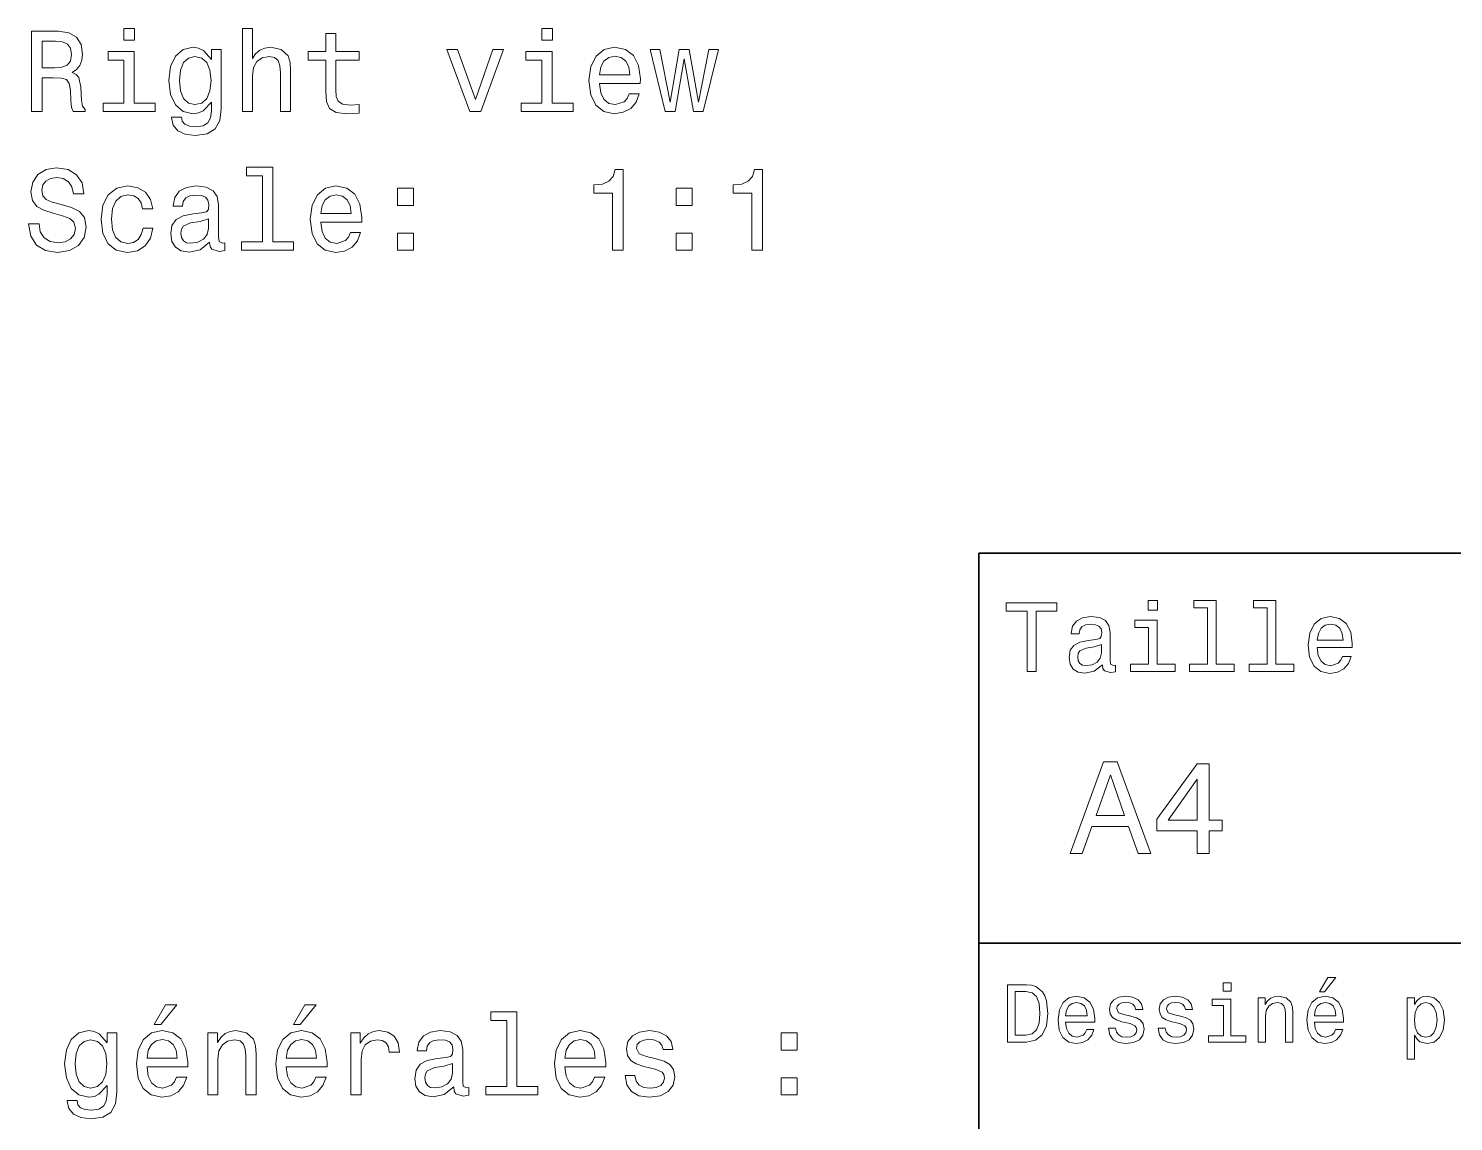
# Model space of a CAD drawing. Extents: x 0 to 297, y 0 to 210.
# Drawn here: x 55.6 to 117.7, y 45.2 to 92.9 of the extents above; entities that cross this region are included whole.
import ezdxf

# ---------------------------------------------------------------- set-up
doc = ezdxf.new("R2010")
doc.units = 0

msp = doc.modelspace()

# ---------------------------------------------------------------- linework, layer by layer
at = {"color": 7, "lineweight": 35}
for p, q in [((97, 10), (97, 70)), ((97, 70), (287, 70)), ((97, 53), (162, 53))]:
    msp.add_line(p, q, dxfattribs=at)
at = {"color": 7, "lineweight": 13}
for points in [[(55.71822, 89.246788), (56.187241, 89.246788), (56.187241, 90.724457), (56.666348, 90.724457), (57.019371, 90.709328), (57.241276, 90.638718), (57.362312, 90.47229), (57.412743, 90.174744), (57.437962, 89.720848), (57.46822, 89.423302), (57.52874, 89.246788), (58.058277, 89.246788), (58.058277, 89.342606), (57.942284, 89.483818), (57.901939, 89.746071), (57.866634, 90.310905), (57.780899, 90.7295), (57.664906, 90.860619), (57.483349, 90.956444), (57.685078, 91.08252), (57.82629, 91.259033), (57.917068, 91.480942), (57.947327, 91.74823), (57.87672, 92.17186), (57.674992, 92.489586), (57.34214, 92.681229), (56.888248, 92.746788), (55.71822, 92.746788)], [(60.206692, 92.867828), (59.737671, 92.867828), (59.737671, 92.363503), (60.206692, 92.363503)], [(64.906982, 89.246788), (65.350784, 89.246788), (65.350784, 90.810188), (65.396172, 91.168259), (65.542427, 91.430504), (65.769371, 91.591888), (66.071968, 91.652405), (66.314041, 91.601974), (66.46534, 91.465805), (66.540985, 91.238861), (66.5662, 90.936272), (66.5662, 89.246788), (67.01001, 89.246788), (67.01001, 91.027046), (66.989838, 91.385117), (66.899055, 91.682671), (66.601501, 91.955002), (66.137527, 92.050819), (65.885368, 92.015518), (65.66851, 91.919701), (65.486954, 91.768402), (65.350784, 91.56163), (65.350784, 92.867828), (64.906982, 92.867828)], [(68.538101, 91.485985), (68.538101, 90.129356), (68.568367, 89.69059), (68.709572, 89.388), (68.991997, 89.211487), (69.4711, 89.15097), (69.995598, 89.176186), (69.995598, 89.559471), (69.612312, 89.529205), (69.264328, 89.569557), (69.077728, 89.695633), (68.99704, 89.907448), (68.981911, 90.205002), (68.981911, 91.485985), (69.995598, 91.485985), (69.995598, 91.86422), (68.981911, 91.86422), (68.981911, 92.656013), (68.538101, 92.656013), (68.538101, 91.86422), (67.77153, 91.86422), (67.77153, 91.485985)], [(78.422836, 92.867828), (77.953812, 92.867828), (77.953812, 92.363503), (78.422836, 92.363503)], [(56.757126, 92.318115), (57.064762, 92.287857), (57.28162, 92.192032), (57.417786, 92.015518), (57.463177, 91.738144), (57.412743, 91.445633), (57.276577, 91.269119), (57.04459, 91.178345), (56.726864, 91.15313), (56.187241, 91.15313), (56.187241, 92.318115)], [(63.979027, 89.367828), (63.979027, 91.955002), (63.555397, 91.955002), (63.555397, 91.516243), (63.207413, 91.914658), (62.995598, 92.015518), (62.758568, 92.050819), (62.329891, 91.949959), (61.99704, 91.667534), (61.780182, 91.213646), (61.704533, 90.603416), (61.780182, 89.988144), (61.99704, 89.534248), (62.329891, 89.246788), (62.758568, 89.15097), (63.000641, 89.186272), (63.20237, 89.277046), (63.555397, 89.660332), (63.555397, 89.277046), (63.515049, 88.974457), (63.404099, 88.757591), (63.192284, 88.631516), (62.874561, 88.586128), (62.597183, 88.616386), (62.400497, 88.692032), (62.284504, 88.823158), (62.249199, 88.999672), (61.820526, 88.999672), (61.820526, 88.9795), (61.886086, 88.656731), (62.087818, 88.414658), (62.410583, 88.258316), (62.849342, 88.202843), (63.37384, 88.278488), (63.721825, 88.490303), (63.91851, 88.858459)], [(74.827011, 89.246788), (75.296028, 89.246788), (76.2845, 91.955002), (75.825569, 91.955002), (75.064041, 89.771286), (74.287384, 91.955002), (73.82341, 91.955002)], [(80.475426, 90.47229), (82.250641, 90.47229), (82.255684, 90.679062), (82.174995, 91.259033), (81.953094, 91.692757), (81.600067, 91.955002), (81.131042, 92.050819), (80.672112, 91.949959), (80.319084, 91.667534), (80.09214, 91.208603), (80.011444, 90.603416), (80.087097, 89.983101), (80.314041, 89.529205), (80.662025, 89.246788), (81.115913, 89.15097), (81.509285, 89.21653), (81.832054, 89.388), (82.069084, 89.660332), (82.205254, 90.023445), (81.766495, 90.023445), (81.675713, 89.821716), (81.544586, 89.670418), (81.171387, 89.549385), (80.883926, 89.604858), (80.667068, 89.781372), (80.525856, 90.068832), (80.475426, 90.457161)], [(83.763611, 89.246788), (84.167068, 91.546501), (84.570526, 89.246788), (84.994156, 89.246788), (85.659866, 91.955002), (85.231186, 91.955002), (84.782341, 89.655289), (84.383926, 91.955002), (83.945168, 91.955002), (83.546753, 89.655289), (83.0979, 91.955002), (82.674271, 91.955002), (83.339981, 89.246788)], [(60.191563, 89.619987), (60.191563, 91.86422), (59.051792, 91.86422), (59.051792, 91.485985), (59.747757, 91.485985), (59.747757, 89.619987), (58.839977, 89.619987), (58.839977, 89.246788), (61.109428, 89.246788), (61.109428, 89.619987)], [(62.163464, 90.603416), (62.208855, 91.052261), (62.34502, 91.385117), (62.556835, 91.581802), (62.839256, 91.652405), (63.136806, 91.581802), (63.358711, 91.385117), (63.494877, 91.052261), (63.545311, 90.603416), (63.494877, 90.144485), (63.358711, 89.816673), (63.136806, 89.614944), (62.839256, 89.549385), (62.556835, 89.614944), (62.34502, 89.816673), (62.208855, 90.149529)], [(78.4077, 89.619987), (78.4077, 91.86422), (77.267929, 91.86422), (77.267929, 91.485985), (77.963898, 91.485985), (77.963898, 89.619987), (77.056122, 89.619987), (77.056122, 89.246788), (79.325569, 89.246788), (79.325569, 89.619987)], [(80.475426, 90.84549), (80.530899, 91.193474), (80.667068, 91.450676), (80.87384, 91.607018), (81.146179, 91.662491), (81.413467, 91.607018), (81.620239, 91.450676), (81.746323, 91.193474), (81.79171, 90.84549)], [(56.046028, 84.354858), (55.587097, 84.354858), (55.687962, 83.820274), (55.940121, 83.426903), (56.328449, 83.189873), (56.852947, 83.104141), (57.372398, 83.18483), (57.760727, 83.406731), (58.007847, 83.754715), (58.098625, 84.213646), (58.022976, 84.62719), (57.811161, 84.894485), (57.46822, 85.070999), (57.009285, 85.202118), (56.615913, 85.297943), (56.358711, 85.40889), (56.212456, 85.570274), (56.167068, 85.822433), (56.212456, 86.049385), (56.343578, 86.220856), (56.545311, 86.336845), (56.822685, 86.37719), (57.105106, 86.326759), (57.327011, 86.19059), (57.473263, 85.963646), (57.543869, 85.656013), (58.002804, 85.656013), (58.002804, 85.6661), (57.922112, 86.14016), (57.685078, 86.493187), (57.311878, 86.715088), (56.807556, 86.790733), (56.353668, 86.715088), (56.000641, 86.503273), (55.773697, 86.175461), (55.693005, 85.751831), (55.758564, 85.373589), (55.950207, 85.116386), (56.252804, 84.944916), (56.666348, 84.813789), (57.074848, 84.6978), (57.382484, 84.586845), (57.569084, 84.425461), (57.634647, 84.163216), (57.574127, 83.895927), (57.417786, 83.694199), (57.180756, 83.568115), (56.873119, 83.527771), (56.530178, 83.583244), (56.267933, 83.744629), (56.101505, 84.006874)], [(65.789543, 86.4478), (65.789543, 83.573158), (64.876724, 83.573158), (64.876724, 83.199959), (67.141129, 83.199959), (67.141129, 83.573158), (66.233353, 83.573158), (66.233353, 86.820999), (65.093582, 86.820999), (65.093582, 86.4478)], [(81.040268, 83.199959), (81.499199, 83.199959), (81.499199, 86.725174), (81.156265, 86.725174), (81.065483, 86.417542), (80.883926, 86.21077), (80.606552, 86.089729), (80.223267, 86.049385), (80.223267, 85.691315), (81.040268, 85.691315)], [(87.112312, 83.199959), (87.571243, 83.199959), (87.571243, 86.725174), (87.228302, 86.725174), (87.137527, 86.417542), (86.955971, 86.21077), (86.678589, 86.089729), (86.295311, 86.049385), (86.295311, 85.691315), (87.112312, 85.691315)], [(60.559719, 85.010475), (60.998478, 85.010475), (60.9077, 85.413933), (60.690842, 85.731659), (60.352947, 85.928345), (59.914185, 86.00399), (59.430035, 85.90313), (59.061878, 85.620705), (58.829891, 85.161774), (58.749199, 84.546501), (58.824848, 83.936272), (59.051792, 83.482376), (59.409863, 83.199959), (59.899055, 83.104141), (60.332771, 83.179787), (60.67067, 83.391602), (60.902657, 83.724457), (61.003521, 84.168259), (60.579891, 84.168259), (60.504242, 83.885841), (60.363033, 83.674019), (60.161304, 83.5429), (59.914185, 83.502556), (59.606548, 83.568115), (59.384647, 83.769844), (59.248478, 84.097656), (59.203091, 84.56163), (59.248478, 85.015518), (59.38969, 85.34333), (59.616634, 85.545059), (59.914185, 85.615662), (60.176434, 85.570274), (60.373119, 85.454285), (60.504242, 85.262642)], [(63.479748, 83.552986), (63.479748, 83.537857), (63.504963, 83.366386), (63.580612, 83.245346), (63.898335, 83.149529), (64.145454, 83.189873), (64.145454, 83.532814), (64.039543, 83.517685), (63.898335, 83.583244), (63.873119, 83.784973), (63.873119, 85.186989), (63.812599, 85.545059), (63.636086, 85.797218), (63.328449, 85.948517), (62.894733, 86.00399), (62.4711, 85.943474), (62.158421, 85.772003), (61.961735, 85.504715), (61.896175, 85.151688), (61.896175, 85.121429), (62.29459, 85.121429), (62.329891, 85.333244), (62.440842, 85.484543), (62.622398, 85.575317), (62.879604, 85.610619), (63.12672, 85.585403), (63.303234, 85.509758), (63.409142, 85.378632), (63.444443, 85.197075), (63.424271, 84.98526), (63.343582, 84.879356), (63.141853, 84.828918), (62.763611, 84.788574), (62.329891, 84.6978), (62.022255, 84.536415), (61.840698, 84.284256), (61.785225, 83.911057), (61.835655, 83.578201), (61.991997, 83.331085), (62.244156, 83.174744), (62.59214, 83.11927), (63.061161, 83.225174)], [(68.331329, 84.425461), (70.106552, 84.425461), (70.111595, 84.632233), (70.030899, 85.212204), (69.808998, 85.645927), (69.455971, 85.908173), (68.986954, 86.00399), (68.528015, 85.90313), (68.174995, 85.620705), (67.948044, 85.161774), (67.867355, 84.556587), (67.943008, 83.936272), (68.169952, 83.482376), (68.517929, 83.199959), (68.971825, 83.104141), (69.365196, 83.169701), (69.687958, 83.341171), (69.924995, 83.613503), (70.061157, 83.976616), (69.622398, 83.976616), (69.531624, 83.774887), (69.400497, 83.623589), (69.027298, 83.502556), (68.739838, 83.558029), (68.522972, 83.734543), (68.381767, 84.022003), (68.331329, 84.410332)], [(71.674995, 85.156731), (72.370956, 85.156731), (72.370956, 85.908173), (71.674995, 85.908173)], [(83.819084, 85.156731), (84.515045, 85.156731), (84.515045, 85.908173), (83.819084, 85.908173)], [(68.331329, 84.79866), (68.38681, 85.146645), (68.522972, 85.403847), (68.729752, 85.560188), (69.002083, 85.615662), (69.269371, 85.560188), (69.476143, 85.403847), (69.602226, 85.146645), (69.647614, 84.79866)], [(63.429314, 84.148087), (63.368797, 83.885841), (63.207413, 83.684105), (62.96534, 83.552986), (62.667789, 83.507599), (62.476147, 83.532814), (62.339977, 83.613503), (62.254242, 83.754715), (62.229027, 83.951401), (62.249199, 84.127914), (62.329891, 84.25399), (62.652657, 84.395203), (63.061161, 84.455719), (63.429314, 84.576759)], [(71.674995, 83.199959), (72.370956, 83.199959), (72.370956, 83.951401), (71.674995, 83.951401)], [(83.819084, 83.199959), (84.515045, 83.199959), (84.515045, 83.951401), (83.819084, 83.951401)], [(99.102303, 64.837173), (99.5, 64.837173), (99.5, 67.47406), (100.407784, 67.47406), (100.407784, 67.837173), (98.190201, 67.837173), (98.190201, 67.47406), (99.102303, 67.47406)], [(104.786743, 67.940918), (104.384727, 67.940918), (104.384727, 67.508644), (104.786743, 67.508644)], [(106.969742, 67.621033), (106.969742, 65.157059), (106.187317, 65.157059), (106.187317, 64.837173), (108.128242, 64.837173), (108.128242, 65.157059), (107.350143, 65.157059), (107.350143, 67.940918), (106.373199, 67.940918), (106.373199, 67.621033)], [(109.572044, 67.621033), (109.572044, 65.157059), (108.789627, 65.157059), (108.789627, 64.837173), (110.730545, 64.837173), (110.730545, 65.157059), (109.952454, 65.157059), (109.952454, 67.940918), (108.975502, 67.940918), (108.975502, 67.621033)], [(102.387611, 65.139771), (102.387611, 65.126801), (102.409225, 64.979828), (102.47406, 64.876076), (102.746399, 64.793945), (102.958214, 64.828529), (102.958214, 65.122475), (102.867432, 65.109505), (102.746399, 65.165703), (102.724785, 65.338615), (102.724785, 66.540344), (102.672913, 66.84726), (102.521614, 67.0634), (102.257927, 67.193085), (101.886169, 67.240631), (101.523056, 67.188759), (101.255043, 67.041786), (101.086456, 66.812675), (101.030258, 66.510086), (101.030258, 66.484146), (101.371758, 66.484146), (101.402016, 66.665703), (101.497116, 66.795387), (101.65274, 66.873199), (101.873199, 66.903458), (102.085014, 66.881844), (102.236313, 66.817001), (102.327087, 66.704605), (102.357346, 66.548988), (102.340057, 66.367432), (102.270897, 66.276657), (102.097984, 66.233429), (101.773773, 66.198845), (101.402016, 66.121033), (101.138329, 65.982704), (100.982712, 65.766571), (100.935158, 65.446686), (100.978386, 65.161385), (101.112389, 64.949562), (101.328529, 64.815559), (101.626801, 64.768013), (102.028816, 64.858788)], [(104.773773, 65.157059), (104.773773, 67.080688), (103.796829, 67.080688), (103.796829, 66.756485), (104.393372, 66.756485), (104.393372, 65.157059), (103.615273, 65.157059), (103.615273, 64.837173), (105.560516, 64.837173), (105.560516, 65.157059)], [(111.750717, 65.887604), (113.272339, 65.887604), (113.276657, 66.064842), (113.207497, 66.561958), (113.017288, 66.933716), (112.714699, 67.158501), (112.312683, 67.240631), (111.919312, 67.154175), (111.616714, 66.912102), (111.422188, 66.51873), (111.353027, 66), (111.41787, 65.4683), (111.612396, 65.079247), (111.91066, 64.837173), (112.299713, 64.755043), (112.636887, 64.811234), (112.913544, 64.958214), (113.116714, 65.191643), (113.233429, 65.502876), (112.857346, 65.502876), (112.779541, 65.329971), (112.667145, 65.200287), (112.34726, 65.096542), (112.100868, 65.144089), (111.914986, 65.295387), (111.793945, 65.541786), (111.750717, 65.874634)], [(111.750717, 66.207489), (111.798271, 66.50576), (111.914986, 66.726219), (112.092216, 66.860229), (112.325653, 66.907776), (112.554756, 66.860229), (112.731987, 66.726219), (112.840057, 66.50576), (112.878967, 66.207489)], [(102.344383, 65.649857), (102.292511, 65.425072), (102.154182, 65.252159), (101.946686, 65.139771), (101.691643, 65.100861), (101.527374, 65.122475), (101.41066, 65.191643), (101.337173, 65.312675), (101.315559, 65.481262), (101.332855, 65.632561), (101.402016, 65.740631), (101.678673, 65.861671), (102.028816, 65.913544), (102.344383, 66.017288)], [(100.982712, 56.9049), (101.51297, 56.9049), (101.933716, 58.080692), (103.530258, 58.080692), (103.951012, 56.9049), (104.492798, 56.9049), (103.028816, 60.910664), (102.440926, 60.910664)], [(102.118156, 58.570606), (102.734871, 60.334293), (103.351585, 58.570606)], [(106.521614, 56.9049), (107.040344, 56.9049), (107.040344, 57.896255), (107.610954, 57.896255), (107.610954, 58.357349), (107.040344, 58.357349), (107.040344, 60.818443), (106.515854, 60.818443), (104.763687, 58.403458), (104.763687, 57.896255), (106.521614, 57.896255)], [(105.247841, 58.357349), (106.521614, 60.149857), (106.521614, 58.357349)], [(99.080688, 51.190563), (98.248558, 51.190563), (98.248558, 48.690563), (99.080688, 48.690563), (99.473343, 48.769814), (99.765129, 49.011169), (99.945244, 49.40382), (100.010086, 49.940563), (99.952446, 50.488113), (99.880402, 50.70425), (99.779541, 50.877163), (99.487755, 51.111313), (99.296829, 51.168949)], [(107.992798, 51.27702), (107.657784, 51.27702), (107.657784, 50.916786), (107.992798, 50.916786)], [(111.84726, 50.88797), (112.059799, 50.88797), (112.560516, 51.500362), (112.207489, 51.500362)], [(61.058968, 49.461639), (61.356518, 49.461639), (62.057526, 50.318985), (61.56329, 50.318985)], [(67.131012, 49.461639), (67.428558, 49.461639), (68.12957, 50.318985), (67.63533, 50.318985)], [(99.055473, 50.891571), (99.329254, 50.837536), (99.516571, 50.671829), (99.628242, 50.376442), (99.664268, 49.940563), (99.624641, 49.519093), (99.51297, 49.223705), (99.322044, 49.047192), (99.055473, 48.989555), (98.583572, 48.989555), (98.583572, 50.891571)], [(100.784584, 49.565922), (102.052597, 49.565922), (102.056198, 49.713619), (101.998558, 50.127884), (101.840057, 50.437683), (101.587898, 50.625), (101.252884, 50.693443), (100.925072, 50.621399), (100.672913, 50.41967), (100.510803, 50.091862), (100.453171, 49.659584), (100.507202, 49.216499), (100.669312, 48.892292), (100.91787, 48.690563), (101.242073, 48.62212), (101.523056, 48.668949), (101.753601, 48.791428), (101.922913, 48.98595), (102.020172, 49.245319), (101.706772, 49.245319), (101.64193, 49.101227), (101.548271, 48.993156), (101.2817, 48.9067), (101.07637, 48.946327), (100.921471, 49.072407), (100.820602, 49.27774), (100.784584, 49.555115)], [(100.784584, 49.832493), (100.824211, 50.081055), (100.921471, 50.264771), (101.069168, 50.376442), (101.263687, 50.416069), (101.454613, 50.376442), (101.602303, 50.264771), (101.69236, 50.081055), (101.724785, 49.832493)], [(103.623199, 49.818085), (103.317001, 49.890129), (103.090057, 49.972984), (103.014412, 50.142292), (103.036026, 50.261169), (103.111671, 50.347622), (103.234146, 50.401657), (103.41066, 50.423271), (103.579971, 50.401657), (103.713257, 50.336815), (103.799713, 50.239555), (103.835732, 50.109871), (104.145531, 50.109871), (104.145531, 50.117077), (104.091499, 50.351227), (103.943802, 50.534943), (103.713257, 50.650219), (103.41066, 50.693443), (103.104469, 50.650219), (102.881126, 50.531342), (102.740631, 50.354828), (102.697403, 50.131485), (102.729828, 49.915348), (102.830688, 49.76405), (102.996399, 49.655983), (103.237755, 49.580334), (103.590775, 49.493877), (103.806915, 49.40382), (103.864555, 49.331772), (103.886169, 49.223705), (103.853745, 49.09042), (103.767288, 48.989555), (103.626801, 48.924713), (103.439484, 48.903099), (103.241356, 48.924713), (103.09726, 49.000362), (103, 49.122841), (102.960373, 49.292149), (102.654175, 49.292149), (102.704613, 49.003963), (102.852303, 48.795029), (103.086456, 48.668949), (103.41066, 48.62212), (103.749283, 48.668949), (103.997841, 48.795029), (104.149139, 48.996758), (104.203171, 49.259727), (104.163544, 49.486671), (104.051872, 49.641571), (103.868156, 49.742435)], [(105.791786, 49.818085), (105.485588, 49.890129), (105.258644, 49.972984), (105.182999, 50.142292), (105.204613, 50.261169), (105.280258, 50.347622), (105.40274, 50.401657), (105.579254, 50.423271), (105.748558, 50.401657), (105.881844, 50.336815), (105.9683, 50.239555), (106.004326, 50.109871), (106.314117, 50.109871), (106.314117, 50.117077), (106.260086, 50.351227), (106.112396, 50.534943), (105.881844, 50.650219), (105.579254, 50.693443), (105.273056, 50.650219), (105.049713, 50.531342), (104.909225, 50.354828), (104.865997, 50.131485), (104.898415, 49.915348), (104.999283, 49.76405), (105.164986, 49.655983), (105.406342, 49.580334), (105.759369, 49.493877), (105.975502, 49.40382), (106.033142, 49.331772), (106.054756, 49.223705), (106.022339, 49.09042), (105.935883, 48.989555), (105.795387, 48.924713), (105.60807, 48.903099), (105.409943, 48.924713), (105.265854, 49.000362), (105.168587, 49.122841), (105.12896, 49.292149), (104.822769, 49.292149), (104.873199, 49.003963), (105.020897, 48.795029), (105.255043, 48.668949), (105.579254, 48.62212), (105.91787, 48.668949), (106.166428, 48.795029), (106.317726, 48.996758), (106.371758, 49.259727), (106.33213, 49.486671), (106.220459, 49.641571), (106.036743, 49.742435)], [(107.981987, 48.957134), (107.981987, 50.560158), (107.16787, 50.560158), (107.16787, 50.289986), (107.664986, 50.289986), (107.664986, 48.957134), (107.016571, 48.957134), (107.016571, 48.690563), (108.637611, 48.690563), (108.637611, 48.957134)], [(109.181557, 48.690563), (109.498558, 48.690563), (109.498558, 49.807278), (109.530983, 50.063042), (109.635445, 50.250362), (109.797546, 50.365635), (110.013687, 50.408863), (110.1866, 50.372841), (110.29467, 50.275578), (110.348701, 50.113472), (110.366714, 49.897335), (110.366714, 48.690563), (110.683716, 48.690563), (110.683716, 49.962177), (110.669312, 50.217941), (110.604469, 50.430477), (110.39193, 50.625), (110.060516, 50.693443), (109.876801, 50.668228), (109.721901, 50.599785), (109.588615, 50.484512), (109.484146, 50.329613), (109.484146, 50.625), (109.181557, 50.625)], [(111.627518, 49.565922), (112.895531, 49.565922), (112.899132, 49.713619), (112.841499, 50.127884), (112.682999, 50.437683), (112.430832, 50.625), (112.095825, 50.693443), (111.768013, 50.621399), (111.515854, 50.41967), (111.353745, 50.091862), (111.296112, 49.659584), (111.350143, 49.216499), (111.512245, 48.892292), (111.760803, 48.690563), (112.085014, 48.62212), (112.365997, 48.668949), (112.596542, 48.791428), (112.765854, 48.98595), (112.863113, 49.245319), (112.549713, 49.245319), (112.484871, 49.101227), (112.391212, 48.993156), (112.124641, 48.9067), (111.919312, 48.946327), (111.764412, 49.072407), (111.663544, 49.27774), (111.627518, 49.555115)], [(111.627518, 49.832493), (111.667145, 50.081055), (111.764412, 50.264771), (111.912102, 50.376442), (112.106628, 50.416069), (112.297546, 50.376442), (112.445244, 50.264771), (112.535301, 50.081055), (112.567726, 49.832493)], [(115.986313, 50.326012), (115.986313, 50.625), (115.669312, 50.625), (115.669312, 47.941284), (115.986313, 47.941284), (115.986313, 48.98595), (116.097984, 48.816643), (116.22406, 48.704971), (116.541069, 48.62212), (116.843658, 48.690563), (117.081413, 48.895893), (117.236313, 49.2201), (117.293945, 49.659584), (117.236313, 50.095463), (117.081413, 50.41967), (116.843658, 50.621399), (116.541069, 50.693443), (116.368156, 50.671829), (116.220459, 50.603386), (116.094383, 50.488113)], [(116.48703, 48.9067), (116.274498, 48.953533), (116.119598, 49.097622), (116.022339, 49.331772), (115.989914, 49.659584), (116.022339, 49.983791), (116.119598, 50.217941), (116.274498, 50.358429), (116.48703, 50.408863), (116.681557, 50.358429), (116.836456, 50.21434), (116.933716, 49.98019), (116.969742, 49.659584), (116.933716, 49.335377), (116.836456, 49.097622), (116.681557, 48.953533)], [(76.425674, 49.633106), (76.425674, 46.758469), (75.512856, 46.758469), (75.512856, 46.385269), (77.777267, 46.385269), (77.777267, 46.758469), (76.869484, 46.758469), (76.869484, 50.006306), (75.729713, 50.006306), (75.729713, 49.633106)], [(59.435051, 46.506306), (59.435051, 49.093483), (59.011417, 49.093483), (59.011417, 48.65472), (58.663437, 49.053135), (58.451618, 49.153999), (58.214588, 49.189304), (57.785915, 49.08844), (57.45306, 48.806019), (57.236202, 48.352127), (57.160553, 47.741898), (57.236202, 47.126625), (57.45306, 46.672733), (57.785915, 46.385269), (58.214588, 46.289448), (58.456661, 46.324749), (58.658394, 46.415527), (59.011417, 46.798813), (59.011417, 46.415527), (58.971073, 46.112934), (58.860123, 45.896076), (58.648304, 45.769997), (58.330582, 45.724606), (58.053204, 45.754868), (57.856518, 45.830513), (57.740524, 45.961639), (57.705223, 46.138149), (57.276546, 46.138149), (57.276546, 46.117977), (57.34211, 45.795212), (57.543839, 45.553135), (57.866604, 45.396797), (58.305367, 45.34132), (58.829861, 45.416969), (59.177845, 45.628784), (59.374531, 45.996941)], [(60.751331, 47.610775), (62.526546, 47.610775), (62.53159, 47.817547), (62.450897, 48.397518), (62.228996, 48.831234), (61.875969, 49.093483), (61.406952, 49.189304), (60.948017, 49.08844), (60.59499, 48.806019), (60.368046, 48.347084), (60.287354, 47.741898), (60.363003, 47.121582), (60.589947, 46.66769), (60.937931, 46.385269), (61.391819, 46.289448), (61.785194, 46.355011), (62.10796, 46.526478), (62.34499, 46.798813), (62.481159, 47.161926), (62.042397, 47.161926), (61.951618, 46.960197), (61.820496, 46.808899), (61.447296, 46.687862), (61.159832, 46.74334), (60.942974, 46.919853), (60.801762, 47.207314), (60.751331, 47.595642)], [(63.399025, 46.385269), (63.842827, 46.385269), (63.842827, 47.948669), (63.888218, 48.30674), (64.03447, 48.568985), (64.261414, 48.73037), (64.564011, 48.79089), (64.806084, 48.740456), (64.957382, 48.60429), (65.033035, 48.377342), (65.058243, 48.074749), (65.058243, 46.385269), (65.502052, 46.385269), (65.502052, 48.165527), (65.481873, 48.523598), (65.391098, 48.821148), (65.093552, 49.093483), (64.629578, 49.189304), (64.372368, 49.153999), (64.15551, 49.058182), (63.96891, 48.896797), (63.822655, 48.679939), (63.822655, 49.093483), (63.399025, 49.093483)], [(66.82338, 47.610775), (68.598587, 47.610775), (68.603638, 47.817547), (68.522942, 48.397518), (68.301041, 48.831234), (67.948013, 49.093483), (67.478996, 49.189304), (67.020065, 49.08844), (66.667038, 48.806019), (66.440094, 48.347084), (66.359398, 47.741898), (66.435043, 47.121582), (66.661987, 46.66769), (67.009979, 46.385269), (67.463867, 46.289448), (67.857239, 46.355011), (68.180008, 46.526478), (68.417038, 46.798813), (68.553207, 47.161926), (68.114441, 47.161926), (68.023666, 46.960197), (67.89254, 46.808899), (67.519341, 46.687862), (67.231873, 46.74334), (67.015015, 46.919853), (66.87381, 47.207314), (66.82338, 47.595642)], [(69.637497, 46.385269), (70.081299, 46.385269), (70.081299, 47.93354), (70.126694, 48.30674), (70.262856, 48.574028), (70.484756, 48.735413), (70.782303, 48.79089), (71.004211, 48.755585), (71.170639, 48.65472), (71.2715, 48.483253), (71.306808, 48.251263), (71.755646, 48.251263), (71.695129, 48.659763), (71.528702, 48.952271), (71.251328, 49.128784), (70.873085, 49.189304), (70.615883, 49.148956), (70.393982, 49.048092), (70.197296, 48.876625), (70.040955, 48.644634), (70.040955, 49.093483), (69.637497, 49.093483)], [(74.115875, 46.738297), (74.115875, 46.723164), (74.141098, 46.551697), (74.216743, 46.430656), (74.53447, 46.334835), (74.781586, 46.375183), (74.781586, 46.718121), (74.675674, 46.702991), (74.53447, 46.768555), (74.509247, 46.970284), (74.509247, 48.372299), (74.44873, 48.73037), (74.272217, 48.982533), (73.964584, 49.133827), (73.530869, 49.189304), (73.107239, 49.128784), (72.794556, 48.957314), (72.59787, 48.690025), (72.532303, 48.336998), (72.532303, 48.30674), (72.930725, 48.30674), (72.966026, 48.518555), (73.076981, 48.669853), (73.25853, 48.760628), (73.515732, 48.795933), (73.762856, 48.770718), (73.939369, 48.695068), (74.045273, 48.563942), (74.080582, 48.382389), (74.06041, 48.17057), (73.979713, 48.064663), (73.777985, 48.014233), (73.399742, 47.973885), (72.966026, 47.883106), (72.658386, 47.721725), (72.476837, 47.469563), (72.421356, 47.096363), (72.471786, 46.763512), (72.628128, 46.516392), (72.880295, 46.360054), (73.228271, 46.304577), (73.697296, 46.410484)], [(78.967468, 47.610775), (80.742676, 47.610775), (80.747726, 47.817547), (80.66703, 48.397518), (80.445129, 48.831234), (80.092102, 49.093483), (79.623085, 49.189304), (79.164154, 49.08844), (78.811127, 48.806019), (78.584183, 48.347084), (78.503487, 47.741898), (78.579132, 47.121582), (78.806076, 46.66769), (79.154068, 46.385269), (79.607956, 46.289448), (80.001328, 46.355011), (80.324097, 46.526478), (80.561127, 46.798813), (80.697296, 47.161926), (80.25853, 47.161926), (80.167755, 46.960197), (80.036629, 46.808899), (79.663429, 46.687862), (79.375961, 46.74334), (79.159103, 46.919853), (79.017899, 47.207314), (78.967468, 47.595642)], [(82.941528, 47.963799), (82.512848, 48.064663), (82.195129, 48.180656), (82.089218, 48.41769), (82.119476, 48.584118), (82.225388, 48.705154), (82.396858, 48.780804), (82.643974, 48.811062), (82.881012, 48.780804), (83.067612, 48.690025), (83.188644, 48.553856), (83.239075, 48.372299), (83.672791, 48.372299), (83.672791, 48.382389), (83.597145, 48.710197), (83.390373, 48.967403), (83.067612, 49.128784), (82.643974, 49.189304), (82.215302, 49.128784), (81.902618, 48.962357), (81.705933, 48.71524), (81.645416, 48.402561), (81.690811, 48.099968), (81.832016, 47.888149), (82.064003, 47.736855), (82.401901, 47.630947), (82.896133, 47.509911), (83.19873, 47.383827), (83.279419, 47.282963), (83.309677, 47.131668), (83.264297, 46.945068), (83.143257, 46.803856), (82.946571, 46.713078), (82.684326, 46.682819), (82.406944, 46.713078), (82.205215, 46.818985), (82.069046, 46.990456), (82.013573, 47.227489), (81.5849, 47.227489), (81.655502, 46.824032), (81.862274, 46.531525), (82.190086, 46.355011), (82.643974, 46.289448), (83.118042, 46.355011), (83.466019, 46.531525), (83.677841, 46.813942), (83.753487, 47.182098), (83.698013, 47.499821), (83.541672, 47.716682), (83.28447, 47.857891)], [(88.383171, 48.342041), (89.079132, 48.342041), (89.079132, 49.093483), (88.383171, 49.093483)], [(57.619488, 47.741898), (57.664875, 48.190746), (57.801044, 48.523598), (58.012859, 48.720284), (58.29528, 48.79089), (58.592831, 48.720284), (58.814732, 48.523598), (58.950901, 48.190746), (59.001331, 47.741898), (58.950901, 47.282963), (58.814732, 46.955154), (58.592831, 46.753426), (58.29528, 46.687862), (58.012859, 46.753426), (57.801044, 46.955154), (57.664875, 47.288006)], [(60.751331, 47.983971), (60.806805, 48.331955), (60.942974, 48.589161), (61.149746, 48.745499), (61.422081, 48.800976), (61.689373, 48.745499), (61.896145, 48.589161), (62.022224, 48.331955), (62.067612, 47.983971)], [(66.82338, 47.983971), (66.878845, 48.331955), (67.015015, 48.589161), (67.221786, 48.745499), (67.494125, 48.800976), (67.761414, 48.745499), (67.968185, 48.589161), (68.094269, 48.331955), (68.139656, 47.983971)], [(78.967468, 47.983971), (79.022934, 48.331955), (79.159103, 48.589161), (79.365875, 48.745499), (79.638214, 48.800976), (79.905502, 48.745499), (80.112274, 48.589161), (80.238358, 48.331955), (80.283745, 47.983971)], [(74.065445, 47.333397), (74.004929, 47.071148), (73.843552, 46.869419), (73.601471, 46.738297), (73.303925, 46.692905), (73.112274, 46.718121), (72.976112, 46.798813), (72.890381, 46.940025), (72.865158, 47.136711), (72.88533, 47.313225), (72.966026, 47.439304), (73.288788, 47.580513), (73.697296, 47.641033), (74.065445, 47.76207)], [(88.383171, 46.385269), (89.079132, 46.385269), (89.079132, 47.136711), (88.383171, 47.136711)]]:
    msp.add_lwpolyline(points, close=True, dxfattribs=at)

doc.saveas('drawing.dxf')
